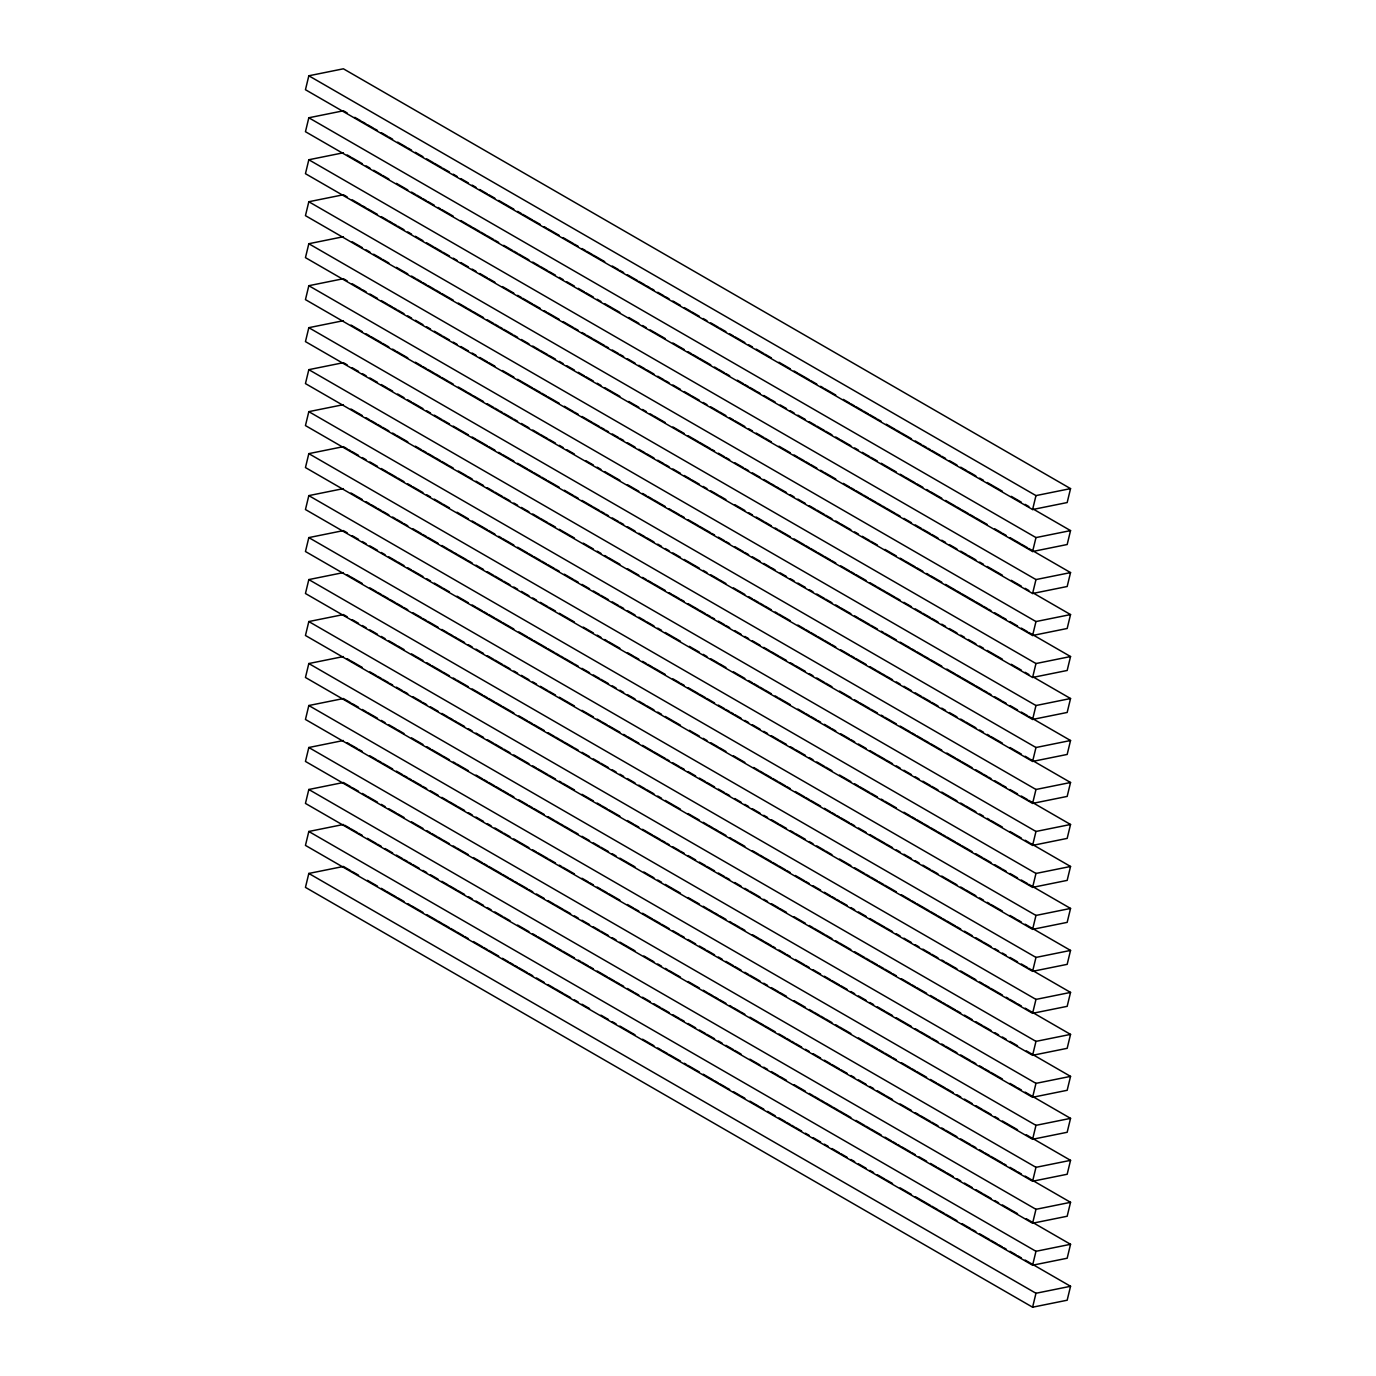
<?xml version="1.0" encoding="UTF-8"?>
<svg xmlns="http://www.w3.org/2000/svg" width="1376" height="1376" viewBox="0 0 1376 1376"><rect width="100%" height="100%" fill="white"/><g stroke="black" fill="none" stroke-linecap="round" stroke-linejoin="round"><path stroke-width="1.5" d="M308.826 75.783L305.455 89.715L1032.602 509.533L1067.174 502.55L1070.545 488.618L343.398 68.8L308.826 75.783L1035.973 495.601L1070.545 488.618M347.182 112.97L343.398 110.785L308.826 117.768L305.455 131.7L1032.602 551.518L1067.174 544.518L1070.545 530.603L1032.671 508.742M343.398 152.77L308.826 159.754L305.455 173.686L1032.602 593.503L1067.174 586.503L1070.545 572.588L1033.944 551.449M347.182 196.94L343.398 194.756L308.826 201.739L305.455 215.654L1032.602 635.488L1067.174 628.488L1070.545 614.573L1032.671 592.695M343.398 236.724L308.826 243.724L305.455 257.639L1032.602 677.456L1067.174 670.473L1070.545 656.541L1028.887 632.496M347.182 280.893L343.398 278.709L308.826 285.709L305.455 299.624L1032.602 719.442L1067.174 712.458L1070.545 698.526L1032.671 676.665M343.398 320.694L308.826 327.677L305.455 341.609L1032.602 761.427L1067.174 754.444L1070.545 740.512L1028.887 716.466M347.182 364.864L343.398 362.679L308.826 369.662L305.455 383.594L1032.602 803.412L1067.174 796.412L1070.545 782.497L1030.16 759.174M343.398 404.664L308.826 411.648L305.455 425.58L1032.602 845.397L1067.174 838.397L1070.545 824.482L1028.887 800.419M347.182 448.834L343.398 446.65L308.826 453.633L305.455 467.565L1032.602 887.382L1067.174 880.382L1070.545 866.467L1030.16 843.144M343.398 488.618L308.826 495.618L305.455 509.533L1032.602 929.35L1067.174 922.367L1070.545 908.435L1028.887 884.39M347.182 532.787L343.398 530.603L308.826 537.603L305.455 551.518L1032.602 971.336L1067.174 964.352L1070.545 950.42L1025.103 924.19M343.398 572.588L308.826 579.588L305.455 593.503L1032.602 1013.321L1067.174 1006.338L1070.545 992.406L1028.887 968.36M347.182 616.758L343.398 614.573L308.826 621.556L305.455 635.488L1032.602 1055.306L1067.174 1048.323L1070.545 1034.391L1025.103 1008.144M343.398 656.558L308.826 663.542L305.455 677.474L1032.602 1097.291L1067.174 1090.291L1070.545 1076.376L1026.358 1050.868M350.966 702.912L343.398 698.544L308.826 705.527L305.455 719.459L1032.602 1139.276L1067.174 1132.276L1070.545 1118.361L1025.103 1092.114M343.398 740.512L308.826 747.512L305.455 761.427L1032.602 1181.244L1067.174 1174.261L1070.545 1160.346L1026.358 1134.822M350.966 786.883L343.398 782.497L308.826 789.497L305.455 803.412L1032.602 1223.23L1067.174 1216.246L1070.545 1202.314L1025.103 1176.084M343.398 824.482L308.826 831.482L305.455 845.397L1032.602 1265.215L1067.174 1258.232L1070.545 1244.3L1026.358 1218.792M350.966 870.836L343.398 866.467L308.826 873.45L305.455 887.382L1032.602 1307.2L1067.174 1300.217L1070.545 1286.285L1025.103 1260.055M1032.602 509.533L1035.973 495.601M1032.602 551.518L1035.973 537.586L1070.545 530.603M1032.602 593.503L1035.973 579.571L1070.545 572.588M1032.602 635.488L1035.973 621.556L1070.545 614.573M1032.602 677.456L1035.973 663.542L1070.545 656.541M1032.602 719.442L1035.973 705.527L1070.545 698.526M1032.602 761.427L1035.973 747.512L1070.545 740.512M1032.602 803.412L1035.973 789.48L1070.545 782.497M1032.602 845.397L1035.973 831.465L1070.545 824.482M1032.602 887.382L1035.973 873.45L1070.545 866.467M1032.602 929.35L1035.973 915.436L1070.545 908.435M1032.602 971.336L1035.973 957.421L1070.545 950.42M1032.602 1013.321L1035.973 999.406L1070.545 992.406M1032.602 1055.306L1035.973 1041.374L1070.545 1034.391M1032.602 1097.291L1035.973 1083.359L1070.545 1076.376M1032.602 1139.276L1035.973 1125.344L1070.545 1118.361M1032.602 1181.244L1035.973 1167.33L1070.545 1160.346M1032.602 1223.23L1035.973 1209.315L1070.545 1202.314M1032.602 1265.215L1035.973 1251.3L1070.545 1244.3M1032.602 1307.2L1035.973 1293.268L1070.545 1286.285M354.767 117.338L361.08 120.985M362.335 121.707L366.119 123.909M367.375 124.631L373.687 128.278M374.96 129L377.488 130.462M381.272 132.646L387.585 136.293M388.84 137.015L392.624 139.2M397.681 142.124L406.522 147.232M407.778 147.954L411.562 150.139M415.363 152.323L422.931 156.692M426.715 158.894L433.027 162.523M434.3 163.262L441.868 167.631M443.124 168.354L449.436 172M453.22 174.184L457.021 176.386M460.805 178.57L468.373 182.939M472.157 185.124L475.958 187.308M479.742 189.492L487.31 193.878M488.583 194.601L494.896 198.247M498.68 200.432L513.816 209.169M517.617 211.371L521.401 213.555M522.656 214.278L532.753 220.108M534.026 220.831L540.338 224.477M544.122 226.662L546.65 228.124M547.906 228.863L559.275 235.416M563.059 237.601L573.156 243.432M574.428 244.154L578.212 246.356M581.996 248.54L585.78 250.724M587.036 251.447L592.093 254.371M593.348 255.093L604.718 261.646M612.286 266.032L618.598 269.679M619.871 270.401L623.655 272.586M627.439 274.77L637.535 280.601M638.808 281.34L645.12 284.97M646.376 285.709L650.16 287.894M651.433 288.616L653.961 290.078M657.745 292.262L664.058 295.909M665.313 296.631L669.097 298.833M672.881 301.017L680.466 305.386M684.25 307.57L690.563 311.217M691.818 311.939L699.404 316.325M703.188 318.51L706.972 320.694M710.756 322.878L718.341 327.247M719.596 327.987L725.909 331.616M729.693 333.818L733.477 336.002M734.75 336.724L744.846 342.555M748.63 344.74L752.414 346.924M756.215 349.108L763.783 353.494M765.039 354.217L771.351 357.863M778.936 362.232L790.288 368.802M794.09 370.987L797.874 373.171M799.129 373.894L809.226 379.724M810.498 380.464L816.811 384.11M820.595 386.295L823.123 387.74M824.379 388.479L835.748 395.032M843.316 399.401L849.628 403.048M850.884 403.787L854.685 405.972M855.941 406.694L862.253 410.34M863.509 411.063L868.566 413.987M869.821 414.709L876.134 418.356M877.406 419.095L881.19 421.28M886.23 424.186L895.071 429.295M896.344 430.017L900.128 432.202M901.383 432.941L911.48 438.772M915.281 440.956L921.593 444.603M922.849 445.325L926.633 447.51M927.906 448.249L930.417 449.694M931.69 450.434L940.53 455.525M941.786 456.264L945.57 458.449M949.354 460.633L956.939 465.002M960.723 467.186L967.036 470.833M968.291 471.572L975.876 475.941M979.66 478.126L983.444 480.31M987.228 482.494L1002.382 491.249M1011.222 496.34L1021.319 502.171M1025.103 504.356L1028.887 506.557M308.826 117.768L1035.973 537.586M347.182 154.955L350.966 157.139M352.239 157.862L362.335 163.692M366.119 165.877L369.903 168.078M373.687 170.263L381.272 174.632M382.528 175.354L388.84 179M396.426 183.369L407.778 189.94M411.562 192.124L415.363 194.308M416.618 195.031L421.675 197.955M422.931 198.677L426.715 200.862M427.988 201.601L434.3 205.248M438.084 207.432L440.595 208.894M441.868 209.616L453.22 216.17M460.805 220.556L467.118 224.185M468.373 224.924L472.157 227.109M473.43 227.831L479.742 231.478M480.998 232.217L486.055 235.124M487.31 235.846L493.623 239.493M494.896 240.232L498.68 242.417M503.719 245.324L512.56 250.432M513.816 251.154L517.617 253.339M518.872 254.078L528.969 259.909M532.753 262.094L539.065 265.74M540.338 266.462L547.906 270.831M549.179 271.571L555.491 275.217M559.275 277.402L563.059 279.586M566.843 281.77L574.428 286.139M578.212 288.324L584.525 291.97M585.78 292.71L593.348 297.078M597.15 299.263L600.934 301.447M604.718 303.632L619.871 312.386M628.712 317.478L638.808 323.308M642.592 325.51L646.376 327.694M650.16 329.879L665.313 338.616M672.881 343.002L684.25 349.556M688.034 351.74L691.818 353.924M693.091 354.664L698.131 357.571M699.404 358.293L710.756 364.864M714.557 367.048L717.068 368.51M718.341 369.232L724.653 372.879M725.909 373.601L729.693 375.786M737.278 380.172L743.59 383.818M744.846 384.54L748.63 386.725M749.903 387.447L756.215 391.094M757.471 391.833L759.999 393.278M763.783 395.48L770.096 399.109M771.351 399.848L775.152 402.033M780.192 404.94L786.504 408.586M790.288 410.77L794.09 412.972M797.874 415.156L805.442 419.525M809.226 421.71L815.538 425.356M816.811 426.078L824.379 430.464M825.634 431.187L831.947 434.833M835.748 437.018L839.532 439.202M840.788 439.924L850.884 445.755M854.685 447.957L858.469 450.141M862.253 452.326L869.821 456.694M871.094 457.417L877.406 461.063M881.19 463.248L896.344 472.002M900.128 474.187L903.912 476.371M905.167 477.111L915.281 482.942M916.536 483.664L922.849 487.31M926.633 489.495L929.161 490.957M930.417 491.679L941.786 498.232M945.57 500.434L955.666 506.265M956.939 506.987L960.723 509.172M961.979 509.894L968.291 513.54M969.564 514.28L974.604 517.187M975.876 517.926L987.228 524.48M994.814 528.848L1001.126 532.495M1002.382 533.217L1006.166 535.419M1009.95 537.603L1020.063 543.434M1021.319 544.156L1027.631 547.803M1028.887 548.525L1032.671 550.71M308.826 159.754L1035.973 579.571M352.239 199.847L361.08 204.955M362.335 205.678L366.119 207.862M367.375 208.602L377.488 214.432M381.272 216.617L387.585 220.263M388.84 220.986L392.624 223.17M393.897 223.91L396.426 225.354M397.681 226.094L403.994 229.74M407.778 231.925L411.562 234.109M415.363 236.294L422.931 240.662M426.715 242.847L433.027 246.493M434.3 247.233L441.868 251.602M443.124 252.324L449.436 255.97M453.22 258.155L457.021 260.339M460.805 262.524L468.373 266.91M472.157 269.094L475.958 271.278M479.742 273.463L487.31 277.832M488.583 278.571L494.896 282.218M502.464 286.586L513.816 293.14M517.617 295.324L521.401 297.508M522.656 298.248L532.753 304.079M534.026 304.801L540.338 308.448M544.122 310.632L546.65 312.094M547.906 312.816L559.275 319.387M563.059 321.571L573.156 327.402M574.428 328.124L578.212 330.309M581.996 332.493L585.78 334.695M587.036 335.417L592.093 338.324M593.348 339.064L604.718 345.617M605.973 346.356L608.502 347.801M612.286 349.986L618.598 353.632M619.871 354.372L623.655 356.556M627.439 358.74L635.024 363.109M638.808 365.294L645.12 368.94M646.376 369.68L653.961 374.048M657.745 376.233L664.058 379.879M665.313 380.602L669.097 382.786M672.881 384.97L680.466 389.356M684.25 391.541L690.563 395.187M691.818 395.91L699.404 400.278M703.188 402.463L706.972 404.664M710.756 406.849L718.341 411.218M719.596 411.94L725.909 415.586M729.693 417.771L733.477 419.955M734.75 420.695L744.846 426.526M748.63 428.71L752.414 430.894M756.215 433.079L763.783 437.448M765.039 438.187L771.351 441.834M778.936 446.202L790.288 452.756M794.09 454.94L797.874 457.142M799.129 457.864L804.186 460.771M805.442 461.51L809.226 463.695M810.498 464.417L816.811 468.064M820.595 470.248L823.123 471.71M824.379 472.432L835.748 479.003M843.316 483.372L849.628 487.018M850.884 487.74L854.685 489.925M855.941 490.664L862.253 494.311M863.509 495.033L868.566 497.957M869.821 498.68L876.134 502.326M877.406 503.048L881.19 505.233M882.446 505.972L884.974 507.417M886.23 508.157L895.071 513.248M896.344 513.988L900.128 516.172M903.912 518.356L911.48 522.725M915.281 524.91L921.593 528.556M922.849 529.296L930.417 533.664M931.69 534.387L938.002 538.033M941.786 540.218L945.57 542.402M949.354 544.604L956.939 548.972M960.723 551.157L967.036 554.803M968.291 555.526L975.876 559.894M979.66 562.096L983.444 564.28M987.228 566.465L1002.382 575.202M1011.222 580.311L1021.319 586.142M1025.103 588.326L1028.887 590.51M308.826 201.739L1035.973 621.556M352.239 241.832L362.335 247.663M366.119 249.847L369.903 252.032M373.687 254.216L381.272 258.602M382.528 259.324L388.84 262.971M396.426 267.34L407.778 273.893M411.562 276.094L415.363 278.279M416.618 279.001L421.675 281.925M422.931 282.648L426.715 284.832M427.988 285.554L434.3 289.201M435.556 289.94L440.595 292.847M441.868 293.587L453.22 300.14M458.277 303.047L467.118 308.155M468.373 308.878L472.157 311.079M473.43 311.802L483.526 317.632M487.31 319.817L493.623 323.463M494.896 324.186L498.68 326.387M499.935 327.11L502.464 328.572M503.719 329.294L512.56 334.402M513.816 335.125L517.617 337.309M521.401 339.494L528.969 343.88M532.753 346.064L539.065 349.71M540.338 350.433L547.906 354.802M549.179 355.541L555.491 359.17M559.275 361.372L563.059 363.556M566.843 365.741L574.428 370.11M578.212 372.294L584.525 375.94M585.78 376.663L593.348 381.049M597.15 383.233L600.934 385.418M604.718 387.602L619.871 396.357M628.712 401.448L638.808 407.279M642.592 409.463L646.376 411.648M650.16 413.849L652.688 415.294M653.961 416.034L665.313 422.587M672.881 426.956L684.25 433.526M688.034 435.71L698.131 441.541M699.404 442.264L710.756 448.834M712.028 449.556L714.557 451.018M718.341 453.203L724.653 456.849M725.909 457.572L729.693 459.756M734.75 462.68L743.59 467.771M744.846 468.511L748.63 470.695M752.414 472.88L759.999 477.248M763.783 479.433L770.096 483.079M771.351 483.819L775.152 486.003M776.408 486.726L778.936 488.188M780.192 488.91L786.504 492.556M790.288 494.741L794.09 496.925M797.874 499.11L805.442 503.496M809.226 505.68L815.538 509.326M816.811 510.049L824.379 514.418M825.634 515.157L831.947 518.804M835.748 520.988L839.532 523.172M840.788 523.895L850.884 529.726M854.685 531.91L858.469 534.094M862.253 536.296L869.821 540.665M871.094 541.387L877.406 545.034M884.974 549.402L896.344 555.973M900.128 558.157L903.912 560.342M905.167 561.064L915.281 566.895M916.536 567.634L922.849 571.281M926.633 573.465L929.161 574.91M930.417 575.65L941.786 582.203M945.57 584.387L955.666 590.218M956.939 590.958L960.723 593.142M961.979 593.864L974.604 601.157M975.876 601.88L982.189 605.526M983.444 606.266L987.228 608.45M988.501 609.172L991.012 610.634M994.814 612.819L1001.126 616.465M1002.382 617.188L1006.166 619.372M1009.95 621.556L1017.535 625.942M1021.319 628.127L1027.631 631.773M308.826 243.724L1035.973 663.542M352.239 283.817L361.08 288.908M362.335 289.648L366.119 291.832M369.903 294.017L377.488 298.386M381.272 300.57L387.585 304.216M388.84 304.956L392.624 307.14M393.897 307.863L396.426 309.325M397.681 310.047L403.994 313.694M407.778 315.878L411.562 318.062M415.363 320.264L422.931 324.633M426.715 326.817L430.499 329.002M434.3 331.186L441.868 335.555M443.124 336.294L449.436 339.941M453.22 342.125L457.021 344.31M460.805 346.494L468.373 350.863M472.157 353.047L475.958 355.249M479.742 357.433L487.31 361.802M488.583 362.524L494.896 366.171M502.464 370.54L513.816 377.11M517.617 379.294L532.753 388.032M534.026 388.772L540.338 392.418M541.594 393.14L546.65 396.064M547.906 396.787L559.275 403.34M564.315 406.264L573.156 411.355M574.428 412.095L578.212 414.279M581.996 416.464L592.093 422.294M593.348 423.017L599.661 426.663M600.934 427.403L604.718 429.587M605.973 430.31L608.502 431.772M612.286 433.956L618.598 437.602M619.871 438.325L623.655 440.509M627.439 442.711L635.024 447.08M638.808 449.264L645.12 452.91M646.376 453.633L653.961 458.002M657.745 460.203L664.058 463.832M665.313 464.572L669.097 466.756M672.881 468.941L680.466 473.31M684.25 475.494L690.563 479.14M691.818 479.88L699.404 484.249M703.188 486.433L706.972 488.618M710.756 490.802L718.341 495.188M719.596 495.91L725.909 499.557M734.75 504.648L744.846 510.479M748.63 512.68L752.414 514.865M756.215 517.049L763.783 521.418M765.039 522.14L771.351 525.787M775.152 527.971L777.664 529.433M778.936 530.173L790.288 536.726M794.09 538.91L804.186 544.741M805.442 545.464L809.226 547.665M810.498 548.388L816.811 552.034M818.066 552.756L823.123 555.68M824.379 556.403L830.691 560.049M831.947 560.772L835.748 562.956M840.788 565.88L849.628 570.988M850.884 571.711L854.685 573.895M855.941 574.618L866.037 580.448M869.821 582.65L876.134 586.279M877.406 587.019L881.19 589.203M882.446 589.926L884.974 591.388M886.23 592.11L895.071 597.218M896.344 597.941L900.128 600.142M903.912 602.327L911.48 606.696M915.281 608.88L921.593 612.526M922.849 613.249L930.417 617.635M931.69 618.357L938.002 622.004M941.786 624.188L945.57 626.372M949.354 628.557L956.939 632.943M960.723 635.127L964.507 637.312M968.291 639.496L975.876 643.865M979.66 646.049L983.444 648.234M987.228 650.435L1002.382 659.173M1011.222 664.281L1021.319 670.112M1025.103 672.296L1028.887 674.481M308.826 285.709L1035.973 705.527M350.966 325.063L362.335 331.633M366.119 333.818L369.903 336.002M371.176 336.724L381.272 342.555M382.528 343.295L388.84 346.941M392.624 349.126L395.153 350.57M396.426 351.31L407.778 357.863M415.363 362.232L421.675 365.878M422.931 366.618L426.715 368.802M427.988 369.525L434.3 373.171M435.556 373.894L440.595 376.818M441.868 377.54L448.18 381.186M449.436 381.926L453.22 384.11M458.277 387.017L467.118 392.126M468.373 392.848L472.157 395.032M473.43 395.772L483.526 401.603M487.31 403.787L493.623 407.434M494.896 408.156L498.68 410.34M499.935 411.08L502.464 412.525M503.719 413.264L512.56 418.356M513.816 419.095L517.617 421.28M521.401 423.464L528.969 427.833M532.753 430.017L539.065 433.664M540.338 434.403L547.906 438.772M549.179 439.494L555.491 443.141M559.275 445.325L563.059 447.51M566.843 449.694L574.428 454.08M585.78 460.633L593.348 465.002M597.15 467.186L600.934 469.388M604.718 471.572L619.871 480.31M627.439 484.679L638.808 491.249M642.592 493.434L646.376 495.618M647.649 496.34L652.688 499.264M653.961 499.987L665.313 506.557M669.097 508.742L671.626 510.204M672.881 510.926L679.194 514.572M680.466 515.295L684.25 517.479M688.034 519.664L698.131 525.494M699.404 526.234L710.756 532.787M712.028 533.527L714.557 534.972M718.341 537.156L724.653 540.802M725.909 541.542L729.693 543.726M734.75 546.633L743.59 551.742M744.846 552.464L748.63 554.648M752.414 556.85L759.999 561.219M763.783 563.403L770.096 567.05M771.351 567.772L775.152 569.956M780.192 572.88L786.504 576.527M790.288 578.711L794.09 580.896M797.874 583.08L805.442 587.449M809.226 589.633L813.01 591.835M816.811 594.019L824.379 598.388M825.634 599.11L831.947 602.757M835.748 604.941L839.532 607.126M840.788 607.865L850.884 613.696M854.685 615.88L858.469 618.065M859.725 618.787L869.821 624.618M871.094 625.358L877.406 629.004M881.19 631.188L883.719 632.65M884.974 633.373L896.344 639.926M900.128 642.11L910.224 647.941M911.48 648.681L915.281 650.865M916.536 651.588L922.849 655.234M924.104 655.974L929.161 658.88M930.417 659.603L941.786 666.173M946.843 669.08L955.666 674.188M956.939 674.911L960.723 677.095M961.979 677.835L974.604 685.128M975.876 685.85L982.189 689.496M983.444 690.219L987.228 692.403M988.501 693.143L991.012 694.588M994.814 696.789L1001.126 700.418M1002.382 701.158L1006.166 703.342M1009.95 705.527L1017.535 709.896M1021.319 712.08L1027.631 715.726M308.826 327.677L1035.973 747.512M352.239 367.788L358.551 371.417M362.335 373.618L366.119 375.803M369.903 377.987L377.488 382.356M381.272 384.54L387.585 388.187M388.84 388.909L392.624 391.111M397.681 394.018L403.994 397.664M407.778 399.848L411.562 402.033M412.834 402.772L422.931 408.603M426.715 410.788L430.499 412.972M434.3 415.156L441.868 419.525M443.124 420.265L449.436 423.894M453.22 426.096L468.373 434.833M472.157 437.018L475.958 439.202M477.214 439.942L487.31 445.772M488.583 446.495L494.896 450.141M498.68 452.326L501.208 453.788M502.464 454.51L513.816 461.08M517.617 463.265L527.713 469.096M528.969 469.818L532.753 472.002M534.026 472.742L540.338 476.371M541.594 477.111L546.65 480.018M547.906 480.757L559.275 487.31M564.315 490.234L573.156 495.326M574.428 496.065L578.212 498.25M581.996 500.434L592.093 506.265M593.348 506.987L599.661 510.634M600.934 511.356L604.718 513.558M605.973 514.28L608.502 515.742M612.286 517.926L618.598 521.573M619.871 522.295L623.655 524.48M627.439 526.664L635.024 531.05M638.808 533.234L645.12 536.881M646.376 537.603L653.961 541.972M657.745 544.156L661.529 546.341M665.313 548.542L669.097 550.727M672.881 552.911L680.466 557.28M684.25 559.464L699.404 568.219M703.188 570.404L706.972 572.588M710.756 574.772L718.341 579.141M719.596 579.881L725.909 583.527M733.477 587.896L744.846 594.449M748.63 596.634L752.414 598.818M753.687 599.558L758.726 602.464M759.999 603.204L763.783 605.388M765.039 606.111L771.351 609.757M775.152 611.942L777.664 613.404M778.936 614.126L790.288 620.696M797.874 625.065L804.186 628.712M805.442 629.434L809.226 631.618M810.498 632.358L816.811 636.004M818.066 636.727L823.123 639.634M824.379 640.373L830.691 644.02M831.947 644.742L835.748 646.926M840.788 649.85L849.628 654.942M850.884 655.681L854.685 657.866M855.941 658.588L866.037 664.419M869.821 666.603L876.134 670.25M877.406 670.989L881.19 673.174M882.446 673.896L884.974 675.358M886.23 676.08L892.542 679.727M896.344 681.911L900.128 684.096M903.912 686.28L911.48 690.666M915.281 692.85L921.593 696.497M922.849 697.219L930.417 701.588M931.69 702.328L938.002 705.974M941.786 708.158L945.57 710.343M949.354 712.527L956.939 716.896M960.723 719.08L964.507 721.265M965.763 722.004L975.876 727.835M979.66 730.02L983.444 732.204M987.228 734.388L989.757 735.85M991.012 736.573L1002.382 743.143M1009.95 747.512L1021.319 754.065M1025.103 756.25L1028.887 758.451M308.826 369.662L1035.973 789.48M350.966 409.033L362.335 415.586M366.119 417.771L369.903 419.972M371.176 420.695L376.216 423.602M377.488 424.341L381.272 426.526M382.528 427.248L388.84 430.894M392.624 433.079L395.153 434.541M396.426 435.263L407.778 441.834M415.363 446.202L421.675 449.849M422.931 450.571L426.715 452.756M427.988 453.495L434.3 457.142M435.556 457.864L440.595 460.788M441.868 461.51L448.18 465.157M449.436 465.879L453.22 468.064M458.277 470.988L467.118 476.079M468.373 476.818L472.157 479.003M475.958 481.187L483.526 485.556M487.31 487.74L493.623 491.387M494.896 492.126L502.464 496.495M503.719 497.218L510.032 500.864M513.816 503.048L517.617 505.233M521.401 507.434L528.969 511.803M532.753 513.988L539.065 517.634M540.338 518.356L547.906 522.725M549.179 523.465L555.491 527.111M559.275 529.296L574.428 538.033M583.252 543.142L593.348 548.972M597.15 551.157L600.934 553.341M604.718 555.526L607.246 556.988M608.502 557.71L619.871 564.28M627.439 568.649L638.808 575.22M642.592 577.404L646.376 579.588M647.649 580.311L652.688 583.235M653.961 583.957L665.313 590.51M669.097 592.712L671.626 594.157M672.881 594.896L679.194 598.543M680.466 599.265L684.25 601.45M688.034 603.634L698.131 609.465M699.404 610.204L705.716 613.834M706.972 614.573L710.756 616.758M712.028 617.48L714.557 618.942M718.341 621.126L724.653 624.773M725.909 625.495L729.693 627.697M734.75 630.604L741.062 634.25M744.846 636.434L748.63 638.619M752.414 640.803L759.999 645.189M763.783 647.374L770.096 651.02M771.351 651.742L778.936 656.111M780.192 656.851L786.504 660.48M790.288 662.682L794.09 664.866M795.345 665.588L805.442 671.419M809.226 673.604L813.01 675.788M816.811 677.972L824.379 682.358M825.634 683.081L831.947 686.727M839.532 691.096L850.884 697.666M854.685 699.851L858.469 702.035M859.725 702.758L869.821 708.588M871.094 709.328L877.406 712.957M881.19 715.159L883.719 716.604M884.974 717.343L896.344 723.896M900.128 726.081L910.224 731.912M911.48 732.651L915.281 734.836M916.536 735.558L922.849 739.204M924.104 739.927L929.161 742.851M930.417 743.573L941.786 750.144M946.843 753.05L955.666 758.159M956.939 758.881L960.723 761.066M961.979 761.805L972.075 767.636M975.876 769.82L982.189 773.467M983.444 774.189L987.228 776.374M988.501 777.096L991.012 778.558M994.814 780.742L1001.126 784.389M1002.382 785.128L1006.166 787.313M1009.95 789.497L1017.535 793.866M1021.319 796.05L1027.631 799.697M308.826 411.648L1035.973 831.465M348.455 449.556L350.966 451.018M352.239 451.741L358.551 455.387M362.335 457.572L366.119 459.756M369.903 461.94L377.488 466.326M381.272 468.511L387.585 472.157M388.84 472.88L396.426 477.248M397.681 477.988L403.994 481.634M407.778 483.819L411.562 486.003M412.834 486.726L422.931 492.556M426.715 494.741L430.499 496.925M434.3 499.127L441.868 503.496M443.124 504.218L449.436 507.864M457.021 512.233L468.373 518.804M472.157 520.988L475.958 523.172M477.214 523.895L487.31 529.726M488.583 530.465L494.896 534.112M498.68 536.296L501.208 537.741M502.464 538.48L513.816 545.034M517.617 547.218L527.713 553.049M528.969 553.788L532.753 555.973M534.026 556.695L540.338 560.342M541.594 561.064L546.65 563.988M547.906 564.71L554.218 568.357M555.491 569.096L559.275 571.281M564.315 574.188L573.156 579.296M574.428 580.018L578.212 582.203M581.996 584.387L589.564 588.773M593.348 590.958L599.661 594.604M600.934 595.326L608.502 599.695M612.286 601.88L618.598 605.526M619.871 606.266L623.655 608.45M627.439 610.634L635.024 615.003M638.808 617.188L645.12 620.834M646.376 621.574L653.961 625.942M657.745 628.127L661.529 630.311M665.313 632.496L680.466 641.25M689.307 646.342L699.404 652.172M703.188 654.357L706.972 656.558M710.756 658.743L718.341 663.112M719.596 663.834L725.909 667.48M733.477 671.849L744.846 678.42M748.63 680.604L752.414 682.788M753.687 683.511L758.726 686.435M759.999 687.157L763.783 689.342M765.039 690.081L771.351 693.728M775.152 695.912L777.664 697.374M778.936 698.096L790.288 704.65M797.874 709.036L804.186 712.665M805.442 713.404L809.226 715.589M810.498 716.311L816.811 719.958M818.066 720.697L820.595 722.142M824.379 724.326L830.691 727.973M831.947 728.712L835.748 730.897M840.788 733.804L849.628 738.912M850.884 739.634L854.685 741.819M858.469 744.02L866.037 748.389M869.821 750.574L876.134 754.22M877.406 754.942L884.974 759.311M886.23 760.051L892.542 763.697M896.344 765.882L900.128 768.066M903.912 770.25L911.48 774.619M915.281 776.804L919.065 779.005M922.849 781.19L930.417 785.558M931.69 786.281L938.002 789.927M941.786 792.112L956.939 800.866M960.723 803.051L964.507 805.235M965.763 805.958L975.876 811.788M979.66 813.99L983.444 816.174M987.228 818.359L989.757 819.821M991.012 820.543L1002.382 827.096M1009.95 831.482L1021.319 838.036M1025.103 840.22L1028.887 842.404M308.826 453.633L1035.973 873.45M350.966 493.004L362.335 499.557M366.119 501.741L369.903 503.926M371.176 504.665L376.216 507.572M377.488 508.312L381.272 510.496M382.528 511.218L388.84 514.865M392.624 517.049L395.153 518.511M396.426 519.234L402.738 522.88M403.994 523.602L407.778 525.804M412.834 528.711L421.675 533.819M422.931 534.542L426.715 536.726M427.988 537.466L438.084 543.296M441.868 545.481L448.18 549.127M449.436 549.85L453.22 552.034M454.493 552.756L457.021 554.218M458.277 554.958L467.118 560.049M468.373 560.789L472.157 562.973M475.958 565.158L483.526 569.526M487.31 571.711L493.623 575.357M494.896 576.08L502.464 580.466M503.719 581.188L510.032 584.834M513.816 587.019L517.617 589.203M521.401 591.388L528.969 595.774M532.753 597.958L536.554 600.142M540.338 602.327L547.906 606.696M549.179 607.435L555.491 611.064M559.275 613.266L574.428 622.004M583.252 627.112L593.348 632.943M597.15 635.127L600.934 637.312M604.718 639.496L607.246 640.958M608.502 641.68L619.871 648.251M627.439 652.62L633.751 656.266M635.024 656.988L638.808 659.173M642.592 661.357L646.376 663.542M647.649 664.281L652.688 667.188M653.961 667.928L665.313 674.481M672.881 678.85L679.194 682.496M680.466 683.236L684.25 685.42M688.034 687.604L698.131 693.435M699.404 694.158L705.716 697.804M706.972 698.526L714.557 702.912M718.341 705.097L724.653 708.743M725.909 709.466L729.693 711.65M730.966 712.39L733.477 713.834M734.75 714.574L741.062 718.22M744.846 720.405L748.63 722.589M752.414 724.774L759.999 729.142M763.783 731.327L767.567 733.511M771.351 735.713L778.936 740.082M780.192 740.804L786.504 744.45M790.288 746.635L794.09 748.819M795.345 749.559L805.442 755.39M809.226 757.574L813.01 759.758M816.811 761.943L824.379 766.312M825.634 767.051L831.947 770.698M839.532 775.066L850.884 781.62M854.685 783.804L858.469 785.988M859.725 786.728L869.821 792.559M871.094 793.281L877.406 796.928M881.19 799.112L883.719 800.574M884.974 801.296L896.344 807.867M903.912 812.236L910.224 815.882M911.48 816.604L915.281 818.789M916.536 819.528L922.849 823.175M924.104 823.897L929.161 826.804M930.417 827.544L936.729 831.19M938.002 831.912L941.786 834.097M943.042 834.836L945.57 836.281M946.843 837.021L955.666 842.112M956.939 842.852L960.723 845.036M961.979 845.758L972.075 851.589M975.876 853.774L982.189 857.42M983.444 858.16L991.012 862.528M994.814 864.713L1001.126 868.359M1002.382 869.082L1006.166 871.266M1009.95 873.45L1017.535 877.836M1021.319 880.021L1027.631 883.667M308.826 495.618L1035.973 915.436M352.239 535.711L358.551 539.358M362.335 541.542L366.119 543.726M369.903 545.911L377.488 550.28M381.272 552.481L385.056 554.666M388.84 556.85L396.426 561.219M397.681 561.941L403.994 565.588M407.778 567.772L411.562 569.974M412.834 570.696L422.931 576.527M426.715 578.711L430.499 580.896M434.3 583.08L441.868 587.466M443.124 588.188L449.436 591.835M457.021 596.204L468.373 602.757M472.157 604.958L475.958 607.143M477.214 607.865L482.271 610.789M483.526 611.512L487.31 613.696M488.583 614.418L494.896 618.065M496.151 618.804L501.208 621.711M502.464 622.451L513.816 629.004M518.872 631.911L527.713 637.019M528.969 637.742L532.753 639.943M534.026 640.666L546.65 647.958M547.906 648.681L554.218 652.327M555.491 653.05L559.275 655.234M560.531 655.974L563.059 657.436M564.315 658.158L573.156 663.266M574.428 663.989L578.212 666.173M581.996 668.358L589.564 672.726M593.348 674.928L599.661 678.557M600.934 679.297L608.502 683.666M612.286 685.85L616.087 688.034M619.871 690.219L623.655 692.42M627.439 694.605L635.024 698.974M638.808 701.158L645.12 704.804M646.376 705.527L653.961 709.913M657.745 712.097L661.529 714.282M665.313 716.466L680.466 725.204M689.307 730.312L699.404 736.143M703.188 738.327L706.972 740.512M710.756 742.696L718.341 747.082M719.596 747.804L725.909 751.451M733.477 755.82L744.846 762.39M753.687 767.481L758.726 770.405M759.999 771.128L763.783 773.312M765.039 774.052L771.351 777.681M772.624 778.42L777.664 781.327M778.936 782.067L785.249 785.713M786.504 786.436L790.288 788.62M795.345 791.544L804.186 796.635M805.442 797.375L809.226 799.559M810.498 800.282L820.595 806.112M824.379 808.297L830.691 811.943M831.947 812.666L835.748 814.867M837.004 815.59L839.532 817.052M840.788 817.774L849.628 822.882M850.884 823.605L854.685 825.789M858.469 827.974L866.037 832.36M869.821 834.544L876.134 838.19M877.406 838.913L884.974 843.282M886.23 844.021L892.542 847.65M896.344 849.852L900.128 852.036M903.912 854.221L911.48 858.59M915.281 860.774L919.065 862.958M922.849 865.143L930.417 869.529M931.69 870.251L938.002 873.898M941.786 876.082L956.939 884.837M960.723 887.021L964.507 889.206M965.763 889.928L975.876 895.759M979.66 897.943L983.444 900.128M987.228 902.329L989.757 903.774M991.012 904.514L1002.382 911.067M1009.95 915.436L1016.262 919.082M1017.535 919.822L1021.319 922.006M308.826 537.603L1035.973 957.421M347.182 574.772L349.71 576.234M350.966 576.957L362.335 583.527M369.903 587.896L376.216 591.542M377.488 592.265L381.272 594.449M382.528 595.189L388.84 598.835M390.113 599.558L395.153 602.464M396.426 603.204L402.738 606.85M403.994 607.573L407.778 609.757M412.834 612.681L421.675 617.772M422.931 618.512L426.715 620.696M427.988 621.419L438.084 627.25M441.868 629.434L448.18 633.08M449.436 633.82L453.22 636.004M454.493 636.727L457.021 638.189M458.277 638.911L464.589 642.558M468.373 644.742L472.157 646.926M475.958 649.111L483.526 653.497M487.31 655.681L493.623 659.328M494.896 660.05L502.464 664.419M503.719 665.158L510.032 668.805M513.816 670.989L517.617 673.174M521.401 675.358L528.969 679.727M532.753 681.911L536.554 684.096M540.338 686.297L547.906 690.666M549.179 691.388L555.491 695.035M559.275 697.219L574.428 705.974M581.996 710.343L593.348 716.896M597.15 719.08L600.934 721.282M602.189 722.004L607.246 724.911M608.502 725.651L619.871 732.204M623.655 734.388L626.183 735.85M627.439 736.573L633.751 740.219M635.024 740.959L638.808 743.143M642.592 745.328L652.688 751.158M653.961 751.881L665.313 758.451M666.569 759.174L669.097 760.636M672.881 762.82L679.194 766.466M680.466 767.189L684.25 769.373M688.034 771.558L695.62 775.944M699.404 778.128L705.716 781.774M706.972 782.497L714.557 786.866M718.341 789.05L724.653 792.696M725.909 793.436L729.693 795.62M734.75 798.527L741.062 802.174M744.846 804.358L748.63 806.56M752.414 808.744L759.999 813.113M763.783 815.297L767.567 817.482M771.351 819.666L778.936 824.052M780.192 824.774L786.504 828.421M790.288 830.605L794.09 832.79M795.345 833.512L805.442 839.343M809.226 841.544L813.01 843.729M816.811 845.913L824.379 850.282M825.634 851.004L831.947 854.651M839.532 859.037L850.884 865.59M854.685 867.774L864.782 873.605M866.037 874.328L869.821 876.529M871.094 877.252L877.406 880.898M878.662 881.62L883.719 884.544M884.974 885.267L896.344 891.82M901.383 894.744L910.224 899.852M911.48 900.575L915.281 902.759M916.536 903.482L929.161 910.774M930.417 911.514L936.729 915.143M938.002 915.883L941.786 918.067M943.042 918.79L945.57 920.252M946.843 920.974L955.666 926.082M956.939 926.805L960.723 929.006M964.507 931.191L972.075 935.56M975.876 937.744L982.189 941.39M983.444 942.113L991.012 946.499M994.814 948.683L998.598 950.868M1002.382 953.052L1006.166 955.236M1009.95 957.421L1017.535 961.79M1021.319 963.991L1027.631 967.62M308.826 579.588L1035.973 999.406M352.239 619.682L358.551 623.311M362.335 625.512L366.119 627.697M369.903 629.881L377.488 634.25M381.272 636.434L385.056 638.619M388.84 640.803L396.426 645.189M397.681 645.912L403.994 649.558M411.562 653.927L422.931 660.497M426.715 662.682L430.499 664.866M431.772 665.588L441.868 671.419M443.124 672.159L449.436 675.788M453.22 677.99L455.748 679.434M457.021 680.174L468.373 686.727M472.157 688.912L482.271 694.742M483.526 695.482L487.31 697.666M488.583 698.389L494.896 702.035M496.151 702.758L501.208 705.682M502.464 706.404L513.816 712.974M518.872 715.881L527.713 720.99M528.969 721.712L532.753 723.896M534.026 724.636L544.122 730.467M547.906 732.651L554.218 736.298M555.491 737.02L559.275 739.204M560.531 739.927L563.059 741.389M564.315 742.128L573.156 747.22M574.428 747.959L578.212 750.144M581.996 752.328L589.564 756.697M593.348 758.881L599.661 762.528M600.934 763.25L608.502 767.636M612.286 769.82L616.087 772.005M619.871 774.189L623.655 776.374M627.439 778.558L635.024 782.944M638.808 785.128L645.12 788.775M646.376 789.497L653.961 793.866M657.745 796.05L661.529 798.235M665.313 800.436L680.466 809.174M688.034 813.543L699.404 820.113M703.188 822.298L706.972 824.482M708.244 825.204L713.284 828.128M714.557 828.851L718.341 831.035M719.596 831.775L725.909 835.421M729.693 837.606L732.221 839.05M733.477 839.79L744.846 846.343M752.414 850.712L758.726 854.358M759.999 855.098L763.783 857.282M765.039 858.005L771.351 861.651M772.624 862.374L777.664 865.298M778.936 866.02L785.249 869.666M786.504 870.406L790.288 872.59M795.345 875.497L804.186 880.606M805.442 881.328L809.226 883.512M813.01 885.697L820.595 890.083M824.379 892.267L830.691 895.914M831.947 896.636L835.748 898.82M837.004 899.56L839.532 901.005M840.788 901.744L847.1 905.391M850.884 907.575L854.685 909.76M858.469 911.944L866.037 916.313M869.821 918.497L876.134 922.144M877.406 922.883L884.974 927.252M886.23 927.974L892.542 931.621M896.344 933.805L900.128 935.99M903.912 938.174L911.48 942.56M915.281 944.744L919.065 946.929M922.849 949.113L930.417 953.482M931.69 954.222L938.002 957.868M941.786 960.052L944.314 961.497M945.57 962.237L956.939 968.79M960.723 970.974L975.876 979.729M979.66 981.914L983.444 984.098M984.7 984.82L989.757 987.744M991.012 988.467L1002.382 995.037M1006.166 997.222L1008.694 998.684M1009.95 999.406L1016.262 1003.052M1017.535 1003.775L1021.319 1005.959M308.826 621.556L1035.973 1041.374M347.182 658.743L349.71 660.205M350.966 660.927L362.335 667.48M369.903 671.866L376.216 675.513M377.488 676.235L381.272 678.42M382.528 679.142L388.84 682.788M390.113 683.528L392.624 684.973M396.426 687.174L402.738 690.804M403.994 691.543L407.778 693.728M412.834 696.634L421.675 701.743M422.931 702.465L426.715 704.667M430.499 706.851L438.084 711.22M441.868 713.404L448.18 717.051M449.436 717.773L453.22 719.958M454.493 720.697L457.021 722.159M458.277 722.882L464.589 726.528M468.373 728.712L472.157 730.897M475.958 733.081L483.526 737.45M487.31 739.652L493.623 743.281M494.896 744.02L502.464 748.389M503.719 749.112L510.032 752.758M513.816 754.942L528.969 763.697M532.753 765.882L536.554 768.066M537.81 768.806L547.906 774.636M549.179 775.359L555.491 779.005M559.275 781.19L561.804 782.652M563.059 783.374L574.428 789.927M581.996 794.313L593.348 800.866M597.15 803.051L600.934 805.235M602.189 805.975L607.246 808.882M608.502 809.621L619.871 816.174M627.439 820.543L633.751 824.19M635.024 824.912L638.808 827.114M642.592 829.298L652.688 835.129M653.961 835.851L660.256 839.498M661.529 840.22L665.313 842.404M666.569 843.144L669.097 844.606M672.881 846.79L679.194 850.437M680.466 851.159L684.25 853.344M688.034 855.528L695.62 859.897M699.404 862.098L705.716 865.728M706.972 866.467L714.557 870.836M718.341 873.02L724.653 876.667M725.909 877.389L729.693 879.591M734.75 882.498L741.062 886.144M744.846 888.328L748.63 890.513M749.903 891.252L759.999 897.083M763.783 899.268L767.567 901.452M771.351 903.636L778.936 908.005M780.192 908.745L786.504 912.374M794.09 916.76L805.442 923.313M809.226 925.498L813.01 927.682M814.282 928.422L824.379 934.252M825.634 934.975L831.947 938.621M835.748 940.806L838.259 942.268M839.532 942.99L850.884 949.56M854.685 951.745L864.782 957.576M866.037 958.298L869.821 960.482M871.094 961.222L877.406 964.851M878.662 965.591L883.719 968.498M884.974 969.237L891.287 972.884M892.542 973.606L896.344 975.79M901.383 978.714L910.224 983.806M911.48 984.545L915.281 986.73M916.536 987.452L926.633 993.283M930.417 995.467L936.729 999.114M938.002 999.836L941.786 1002.038M943.042 1002.76L945.57 1004.222M946.843 1004.944L955.666 1010.053M956.939 1010.775L960.723 1012.96M964.507 1015.144L972.075 1019.53M975.876 1021.714L982.189 1025.361M983.444 1026.083L991.012 1030.452M994.814 1032.636L998.598 1034.821M1002.382 1037.022L1006.166 1039.207M1009.95 1041.391L1017.535 1045.76M308.826 663.542L1035.973 1083.359M352.239 703.635L358.551 707.281M362.335 709.466L366.119 711.65M367.375 712.39L377.488 718.22M381.272 720.405L385.056 722.589M388.84 724.774L396.426 729.142M397.681 729.882L403.994 733.528M411.562 737.897L422.931 744.45M426.715 746.635L430.499 748.819M431.772 749.559L441.868 755.39M443.124 756.112L449.436 759.758M453.22 761.943L455.748 763.405M457.021 764.127L468.373 770.698M475.958 775.066L482.271 778.713M483.526 779.435L487.31 781.62M488.583 782.359L494.896 786.006M496.151 786.728L501.208 789.652M502.464 790.374L508.776 794.021M510.032 794.743L513.816 796.928M518.872 799.852L527.713 804.943M528.969 805.682L532.753 807.867M534.026 808.589L544.122 814.42M547.906 816.604L554.218 820.251M555.491 820.99L559.275 823.175M560.531 823.897L563.059 825.359M564.315 826.082L573.156 831.19M574.428 831.912L578.212 834.097M581.996 836.298L589.564 840.667M593.348 842.852L599.661 846.498M600.934 847.22L608.502 851.589M612.286 853.791L616.087 855.975M619.871 858.16L635.024 866.897M643.848 872.006L653.961 877.836M657.745 880.021L661.529 882.205M665.313 884.39L680.466 893.144M688.034 897.513L699.404 904.066M703.188 906.268L706.972 908.452M708.244 909.175L713.284 912.099M714.557 912.821L718.341 915.006M719.596 915.728L725.909 919.374M729.693 921.559L732.221 923.021M733.477 923.76L739.789 927.39M741.062 928.129L744.846 930.314M752.414 934.682L758.726 938.329M759.999 939.051L763.783 941.253M765.039 941.975L771.351 945.622M772.624 946.344L775.152 947.806M778.936 949.99L785.249 953.637M786.504 954.359L790.288 956.544M795.345 959.468L804.186 964.576M805.442 965.298L809.226 967.483M813.01 969.667L820.595 974.036M824.379 976.238L830.691 979.867M831.947 980.606L839.532 984.975M840.788 985.698L847.1 989.344M850.884 991.528L854.685 993.73M858.469 995.914L866.037 1000.283M869.821 1002.468L873.622 1004.652M877.406 1006.836L884.974 1011.222M886.23 1011.945L892.542 1015.591M896.344 1017.776L911.48 1026.513M915.281 1028.715L919.065 1030.899M920.32 1031.622L930.417 1037.452M931.69 1038.175L938.002 1041.821M941.786 1044.006L944.314 1045.468M945.57 1046.207L956.939 1052.76M960.723 1054.945L970.82 1060.776M972.075 1061.498L975.876 1063.7M979.66 1065.884L983.444 1068.068M984.7 1068.791L989.757 1071.715M991.012 1072.437L1002.382 1078.99M1009.95 1083.376L1016.262 1087.023M1017.535 1087.745L1021.319 1089.93M308.826 705.527L1035.973 1125.344M347.182 742.713L349.71 744.158M350.966 744.898L357.278 748.544M358.551 749.266L362.335 751.451M369.903 755.82L376.216 759.466M377.488 760.206L381.272 762.39M382.528 763.112L392.624 768.943M396.426 771.128L402.738 774.774M403.994 775.496L407.778 777.698M409.05 778.42L411.562 779.882M412.834 780.605L421.675 785.713M422.931 786.436L426.715 788.62M430.499 790.804L438.084 795.19M441.868 797.375L448.18 801.021M449.436 801.744L457.021 806.112M458.277 806.852L464.589 810.481M468.373 812.683L472.157 814.867M475.958 817.052L483.526 821.42M487.31 823.605L491.094 825.789M494.896 827.974L502.464 832.36M503.719 833.082L510.032 836.728M513.816 838.913L528.969 847.668M532.753 849.852L536.554 852.036M537.81 852.759L547.906 858.59M549.179 859.329L555.491 862.958M559.275 865.16L561.804 866.605M563.059 867.344L574.428 873.898M581.996 878.266L588.309 881.913M589.564 882.652L593.348 884.837M597.15 887.021L600.934 889.206M602.189 889.928L607.246 892.852M608.502 893.574L619.871 900.145M627.439 904.514L633.751 908.16M635.024 908.882L638.808 911.067M642.592 913.251L652.688 919.082M653.961 919.822L660.256 923.468M661.529 924.19L669.097 928.559M672.881 930.744L679.194 934.39M680.466 935.13L684.25 937.314M688.034 939.498L695.62 943.867M699.404 946.052L705.716 949.698M706.972 950.42L714.557 954.806M718.341 956.991L722.125 959.175M725.909 961.36L733.477 965.728M734.75 966.468L741.062 970.114M744.846 972.299L748.63 974.483M749.903 975.206L759.999 981.036M763.783 983.221L767.567 985.405M771.351 987.607L778.936 991.976M780.192 992.698L786.504 996.344M794.09 1000.713L805.442 1007.284M809.226 1009.468L813.01 1011.652M814.282 1012.375L819.322 1015.299M820.595 1016.021L824.379 1018.206M825.634 1018.945L831.947 1022.592M835.748 1024.776L838.259 1026.221M839.532 1026.96L850.884 1033.514M858.469 1037.882L864.782 1041.529M866.037 1042.268L869.821 1044.453M871.094 1045.175L877.406 1048.822M878.662 1049.544L883.719 1052.468M884.974 1053.19L891.287 1056.837M892.542 1057.576L896.344 1059.761M901.383 1062.668L910.224 1067.776M911.48 1068.498L915.281 1070.683M916.536 1071.422L926.633 1077.253M930.417 1079.438L936.729 1083.084M938.002 1083.806L945.57 1088.175M946.843 1088.915L953.138 1092.561M956.939 1094.746L960.723 1096.93M964.507 1099.114L972.075 1103.483M975.876 1105.668L982.189 1109.314M983.444 1110.054L991.012 1114.422M994.814 1116.607L998.598 1118.791M1002.382 1120.976L1017.535 1129.73M308.826 747.512L1035.973 1167.33M352.239 787.605L358.551 791.252M362.335 793.436L366.119 795.62M367.375 796.343L377.488 802.174M381.272 804.375L385.056 806.56M388.84 808.744L396.426 813.113M397.681 813.835L403.994 817.482M411.562 821.868L422.931 828.421M426.715 830.605L430.499 832.79M431.772 833.529L436.811 836.436M438.084 837.158L441.868 839.36M443.124 840.082L449.436 843.729M453.22 845.913L455.748 847.375M457.021 848.098L468.373 854.651M473.43 857.575L482.271 862.683M483.526 863.406L487.31 865.59M488.583 866.312L501.208 873.605M502.464 874.345L508.776 877.974M510.032 878.714L513.816 880.898M515.088 881.62L517.617 883.082M518.872 883.805L527.713 888.913M528.969 889.636L532.753 891.837M536.554 894.022L544.122 898.39M547.906 900.575L554.218 904.221M555.491 904.944L563.059 909.33M564.315 910.052L570.627 913.698M574.428 915.883L578.212 918.067M581.996 920.252L589.564 924.62M593.348 926.822L599.661 930.451M600.934 931.191L608.502 935.56M612.286 937.744L616.087 939.928M619.871 942.113L635.024 950.868M643.848 955.976L653.961 961.807M657.745 963.991L661.529 966.176M665.313 968.36L667.842 969.822M669.097 970.544L680.466 977.098M688.034 981.484L699.404 988.037M703.188 990.221L706.972 992.406M708.244 993.145L713.284 996.052M714.557 996.792L718.341 998.976M719.596 999.698L725.909 1003.345M729.693 1005.529L732.221 1006.991M733.477 1007.714L739.789 1011.36M741.062 1012.082L744.846 1014.284M749.903 1017.191L758.726 1022.299M759.999 1023.022L763.783 1025.206M765.039 1025.946L775.152 1031.776M778.936 1033.961L785.249 1037.607M786.504 1038.33L790.288 1040.514M791.561 1041.236L794.09 1042.698M795.345 1043.438L801.658 1047.067M805.442 1049.269L809.226 1051.453M813.01 1053.638L820.595 1058.006M824.379 1060.191L830.691 1063.837M831.947 1064.56L839.532 1068.946M840.788 1069.668L847.1 1073.314M850.884 1075.499L854.685 1077.683M858.469 1079.868L866.037 1084.254M869.821 1086.438L873.622 1088.622M877.406 1090.807L884.974 1095.176M886.23 1095.915L892.542 1099.544M900.128 1103.93L911.48 1110.484M915.281 1112.668L919.065 1114.852M920.32 1115.592L930.417 1121.423M931.69 1122.145L938.002 1125.792M941.786 1127.976L944.314 1129.438M945.57 1130.16L956.939 1136.731M960.723 1138.915L970.82 1144.746M972.075 1145.468L975.876 1147.653M979.66 1149.837L983.444 1152.022M984.7 1152.761L989.757 1155.668M991.012 1156.408L1002.382 1162.961M1003.637 1163.683L1006.166 1165.145M1009.95 1167.33L1016.262 1170.976M1017.535 1171.716L1021.319 1173.9M308.826 789.497L1035.973 1209.315M344.654 825.222L349.71 828.128M350.966 828.851L357.278 832.497M358.551 833.237L362.335 835.421M367.375 838.328L376.216 843.436M377.488 844.159L381.272 846.343M385.056 848.545L392.624 852.914M396.426 855.098L402.738 858.744M403.994 859.467L407.778 861.651M409.05 862.391L411.562 863.836M412.834 864.575L419.147 868.222M422.931 870.406L426.715 872.59M430.499 874.775L438.084 879.144M441.868 881.328L448.18 884.974M449.436 885.714L457.021 890.083M458.277 890.805L464.589 894.452M468.373 896.636L472.157 898.82M475.958 901.022L483.526 905.391M487.31 907.575L491.094 909.76M494.896 911.944L502.464 916.313M503.719 917.052L510.032 920.699M517.617 925.068L528.969 931.621M532.753 933.805L536.554 936.007M537.81 936.729L547.906 942.56M549.179 943.282L555.491 946.929M556.747 947.668L561.804 950.575M563.059 951.298L574.428 957.868M578.212 960.052L580.741 961.514M581.996 962.237L588.309 965.883M589.564 966.606L593.348 968.79M597.15 970.992L607.246 976.822M608.502 977.545L614.814 981.191M616.087 981.914L619.871 984.098M621.126 984.838L623.655 986.282M627.439 988.484L633.751 992.113M635.024 992.853L638.808 995.037M642.592 997.222L650.16 1001.59M653.961 1003.775L660.256 1007.421M661.529 1008.161L669.097 1012.53M672.881 1014.714L679.194 1018.36M680.466 1019.083L684.25 1021.267M688.034 1023.469L695.62 1027.838M699.404 1030.022L705.716 1033.668M706.972 1034.391L714.557 1038.76M718.341 1040.961L722.125 1043.146M725.909 1045.33L733.477 1049.699M734.75 1050.421L741.062 1054.068M749.903 1059.176L759.999 1065.007M763.783 1067.191L767.567 1069.376M771.351 1071.56L778.936 1075.946M780.192 1076.668L786.504 1080.315M794.09 1084.684L805.442 1091.237M809.226 1093.438L813.01 1095.623M814.282 1096.345L819.322 1099.269M820.595 1099.992L824.379 1102.176M825.634 1102.898L831.947 1106.545M833.22 1107.284L838.259 1110.191M839.532 1110.931L850.884 1117.484M855.941 1120.391L864.782 1125.499M866.037 1126.222L869.821 1128.423M871.094 1129.146L881.19 1134.976M884.974 1137.161L891.287 1140.807M892.542 1141.53L896.344 1143.714M897.599 1144.454L900.128 1145.916M901.383 1146.638L910.224 1151.746M911.48 1152.469L915.281 1154.653M919.065 1156.838L926.633 1161.206M930.417 1163.408L936.729 1167.037M938.002 1167.777L945.57 1172.146M946.843 1172.868L953.138 1176.514M956.939 1178.699L960.723 1180.9M964.507 1183.085L972.075 1187.454M975.876 1189.638L982.189 1193.284M983.444 1194.007L991.012 1198.393M994.814 1200.577L998.598 1202.762M1002.382 1204.946L1017.535 1213.684M308.826 831.482L1035.973 1251.3M352.239 871.576L358.551 875.205M367.375 880.313L377.488 886.144M381.272 888.328L385.056 890.513M386.312 891.252L396.426 897.083M397.681 897.806L403.994 901.452M407.778 903.636L410.306 905.098M411.562 905.821L422.931 912.391M426.715 914.576L436.811 920.406M438.084 921.129L441.868 923.313M443.124 924.053L449.436 927.682M450.709 928.422L455.748 931.328M457.021 932.068L463.334 935.714M464.589 936.437L468.373 938.621M473.43 941.545L482.271 946.636M483.526 947.376L487.31 949.56M488.583 950.283L498.68 956.114M502.464 958.298L508.776 961.944M510.032 962.667L513.816 964.868M515.088 965.591L517.617 967.053M518.872 967.775L527.713 972.884M528.969 973.606L532.753 975.79M536.554 977.975L544.122 982.361M547.906 984.545L554.218 988.192M555.491 988.914L563.059 993.283M564.315 994.022L570.627 997.652M574.428 999.853L578.212 1002.038M581.996 1004.222L589.564 1008.591M600.934 1015.161L608.502 1019.53M612.286 1021.714L616.087 1023.899M619.871 1026.083L635.024 1034.838M642.592 1039.207L653.961 1045.76M657.745 1047.944L661.529 1050.146M662.785 1050.868L667.842 1053.775M669.097 1054.515L680.466 1061.068M684.25 1063.252L686.779 1064.714M688.034 1065.437L699.404 1072.007M703.188 1074.192L713.284 1080.022M714.557 1080.745L718.341 1082.929M719.596 1083.669L725.909 1087.315M727.182 1088.038L729.693 1089.5M733.477 1091.684L739.789 1095.33M741.062 1096.053L744.846 1098.237M749.903 1101.161L758.726 1106.252M759.999 1106.992L763.783 1109.176M767.567 1111.361L775.152 1115.73M778.936 1117.914L785.249 1121.56M786.504 1122.3L790.288 1124.484M791.561 1125.207L794.09 1126.669M795.345 1127.391L801.658 1131.038M805.442 1133.222L809.226 1135.406M813.01 1137.608L820.595 1141.977M824.379 1144.161L828.163 1146.346M831.947 1148.53L839.532 1152.899M840.788 1153.638L847.1 1157.285M850.884 1159.469L854.685 1161.654M858.469 1163.838L866.037 1168.207M869.821 1170.391L873.622 1172.593M877.406 1174.777L884.974 1179.146M886.23 1179.868L892.542 1183.515M900.128 1187.884L911.48 1194.454M915.281 1196.638L930.417 1205.376M931.69 1206.116L938.002 1209.762M939.258 1210.484L944.314 1213.408M945.57 1214.131L956.939 1220.684M961.979 1223.608L970.82 1228.699M972.075 1229.439L975.876 1231.623M979.66 1233.808L989.757 1239.638M991.012 1240.361L997.325 1244.007M998.598 1244.747L1002.382 1246.931M1003.637 1247.654L1006.166 1249.116M1009.95 1251.3L1016.262 1254.946M1017.535 1255.669L1021.319 1257.853M308.826 873.45L1035.973 1293.268"/></g></svg>
